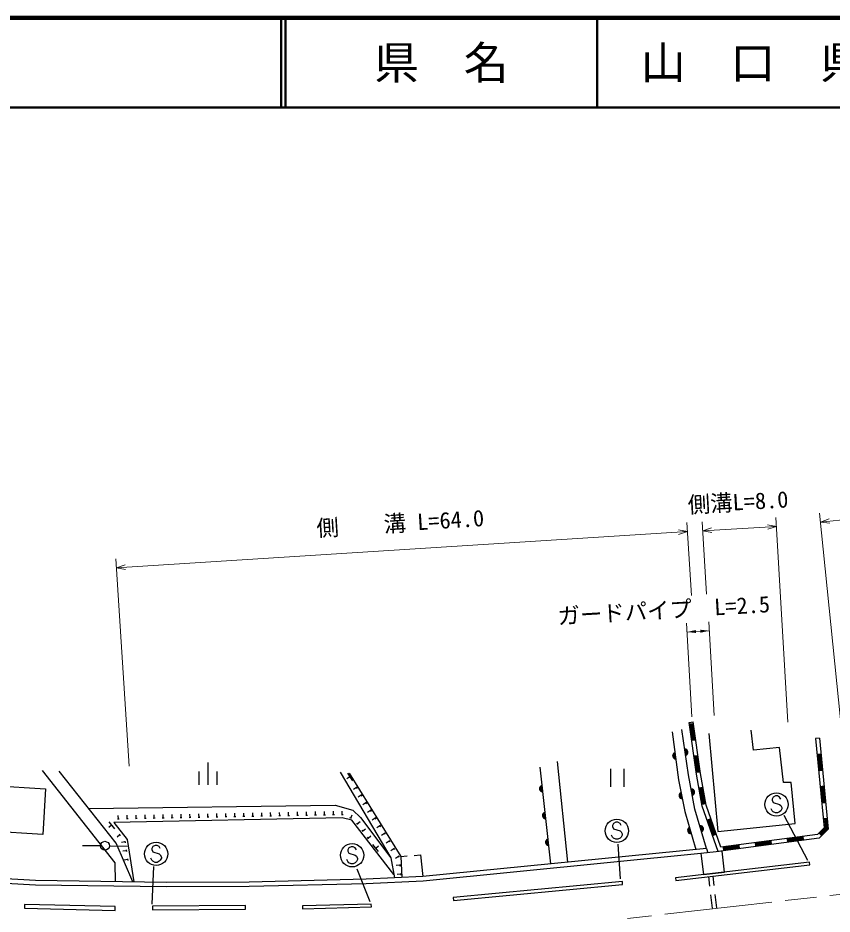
# Model space of a CAD drawing. Units: millimetres, scale not verified. Extents: x 40000 to 680000, y 20000 to 380000.
# Drawn here: x 268400 to 359216, y 280072 to 380000 of the extents above; entities that cross this region are included whole.
import ezdxf
from ezdxf.enums import TextEntityAlignment as Align

# ---------------------------------------------------------------- set-up
doc = ezdxf.new("R2010")
doc.units = ezdxf.units.MM
doc.header["$LTSCALE"] = 1000
doc.linetypes.add('CHAIN', pattern=[18.5, 12, -1.5, 3.5, -1.5])
for name, color, linetype, lineweight in [('M-BGD', 7, 'Continuous', 25), ('M-BMK', 2, 'CHAIN', 13), ('M-STR-HTXT', 7, 'Continuous', 13), ('M-STR-STRC', 7, 'Continuous', 25), ('M-STR-STRD', 7, 'Continuous', 25), ('M-TTL', 2, 'Continuous', 140), ('M-TTL-LINE', 7, 'Continuous', 50)]:
    doc.layers.add(name, color=color, linetype=linetype, lineweight=lineweight)
doc.layers.add('M-TTL-TXT', color=7, linetype='Continuous')
doc.styles.add('ＭＳ ゴシック', font='')
doc.styles.get('ＭＳ ゴシック').set_extended_font_data('MS Gothic')

# ---------------------------------------------------------------- blocks, each defined once
blk = doc.blocks.new('filled_arrow')
at = {"color": 0, "linetype": 'Continuous', "lineweight": -2}
blk.add_solid([(7.5, 1.25), (0, 0), (7.5, -1.25)], dxfattribs=at)

msp = doc.modelspace()

# ---------------------------------------------------------------- linework, layer by layer
at = {"layer": 'M-BGD'}
for p, q in [((343277, 301431), (343723, 301493)), ((344080, 295673), (343277, 301431)), ((343751, 301294), (343305, 301232)), ((343643, 299462), (343394, 301245)), ((343732, 299474), (343483, 301257)), ((343821, 299487), (343573, 301270)), ((343910, 299499), (343662, 301282)), ((344524, 295744), (343723, 301493)), ((343554, 299450), (343999, 299512)), ((357825, 299697), (357377, 299654)), ((357377, 299654), (358317, 289700)), ((357825, 299697), (358785, 289533)), ((357995, 297904), (357547, 297862)), ((357636, 297871), (357806, 296079)), ((357726, 297879), (357895, 296087)), ((357816, 297888), (357985, 296096)), ((357905, 297896), (358074, 296104)), ((289574, 296969), (289574, 294469)), ((329757, 285859), (328603, 297069)), ((344248, 297729), (343802, 297667)), ((344140, 295896), (343891, 297679)), ((344229, 295909), (343980, 297692)), ((344318, 295921), (344069, 297704)), ((344407, 295934), (344159, 297716)), ((288574, 295969), (288574, 294469)), ((290574, 295969), (290574, 294469)), ((304353, 295884), (309980, 286336)), ((305181, 295793), (305702, 294940)), ((326620, 296467), (327814, 285667)), ((334496, 296262), (334496, 294262)), ((335996, 296262), (335996, 294262)), ((344050, 295884), (344496, 295946)), ((357716, 296070), (358164, 296112)), ((305441, 295367), (305100, 295158)), ((344725, 292086), (344080, 295673)), ((345161, 292201), (344524, 295744)), ((306171, 294172), (305829, 293963)), ((306119, 294257), (306223, 294086)), ((344807, 294173), (344364, 294094)), ((344771, 292338), (344452, 294110)), ((344860, 292354), (344541, 294125)), ((344948, 292370), (344630, 294141)), ((345037, 292386), (344718, 294157)), ((358333, 294320), (357885, 294278)), ((357975, 294287), (358144, 292495)), ((358064, 294295), (358234, 292503)), ((358154, 294304), (358323, 292511)), ((358244, 294312), (358413, 292520)), ((306692, 293318), (306350, 293110)), ((306640, 293403), (306744, 293233)), ((307213, 292464), (306871, 292256)), ((307160, 292550), (307265, 292379)), ((344682, 292322), (345125, 292402)), ((346509, 287047), (344725, 292086)), ((346811, 287540), (345161, 292201)), ((358054, 292486), (358502, 292528)), ((279601, 290670), (279593, 291070)), ((280601, 290690), (280593, 291089)), ((281601, 290709), (281593, 291109)), ((282601, 290728), (282593, 291128)), ((283600, 290747), (283593, 291147)), ((284600, 290766), (284593, 291166)), ((285600, 290785), (285592, 291185)), ((286700, 290807), (286500, 290803)), ((286600, 290805), (286592, 291205)), ((287700, 290826), (287500, 290822)), ((287600, 290824), (287592, 291224)), ((288699, 290845), (288499, 290841)), ((288599, 290843), (288592, 291243)), ((289699, 290864), (289499, 290860)), ((289599, 290862), (289592, 291262)), ((290699, 290883), (290499, 290879)), ((290599, 290881), (290591, 291281)), ((291699, 290902), (291499, 290899)), ((291599, 290901), (291591, 291300)), ((292699, 290922), (292499, 290918)), ((292599, 290920), (292591, 291320)), ((293699, 290941), (293499, 290937)), ((293599, 290939), (293591, 291339)), ((294698, 290960), (294498, 290956)), ((294598, 290958), (294591, 291358)), ((295698, 290979), (295498, 290975)), ((295598, 290977), (295591, 291377)), ((296698, 290998), (296498, 290995)), ((296598, 290996), (296590, 291396)), ((297698, 291018), (297498, 291014)), ((297598, 291016), (297590, 291416)), ((298698, 291037), (298498, 291033)), ((298598, 291035), (298590, 291435)), ((299697, 291056), (299497, 291052)), ((299597, 291054), (299590, 291454)), ((300697, 291075), (300497, 291071)), ((300597, 291073), (300590, 291473)), ((301697, 291094), (301497, 291090)), ((301597, 291092), (301589, 291492)), ((302697, 291114), (302497, 291110)), ((302597, 291112), (302589, 291512)), ((303697, 291133), (303497, 291129)), ((303597, 291131), (303589, 291531)), ((304640, 291151), (304497, 291148)), ((304568, 291149), (304561, 291549)), ((304692, 291129), (304640, 291151)), ((305612, 290738), (305428, 290816)), ((305520, 290777), (305677, 291145)), ((307733, 291611), (307392, 291402)), ((307681, 291696), (307786, 291525)), ((308202, 290843), (308306, 290672)), ((278528, 290353), (279179, 289595)), ((278853, 289974), (278550, 289713)), ((279701, 290672), (279501, 290668)), ((280701, 290691), (280501, 290688)), ((281701, 290711), (281501, 290707)), ((282701, 290730), (282501, 290726)), ((283700, 290749), (283500, 290745)), ((284700, 290768), (284500, 290764)), ((285700, 290787), (285500, 290784)), ((306313, 290064), (306192, 290223)), ((306252, 290144), (306571, 290386)), ((308254, 290757), (307913, 290549)), ((308775, 289904), (308434, 289695)), ((308723, 289989), (308827, 289818)), ((345694, 290696), (345270, 290546)), ((345955, 288879), (345355, 290576)), ((346040, 288910), (345440, 290606)), ((346125, 288940), (345524, 290636)), ((346210, 288970), (345609, 290666)), ((358672, 290736), (358224, 290694)), ((358411, 289667), (358313, 290703)), ((358403, 290711), (358505, 289633)), ((358598, 289600), (358492, 290719)), ((358582, 290728), (358692, 289566)), ((279765, 288912), (279462, 288651)), ((279700, 288987), (279830, 288836)), ((306918, 289268), (306797, 289427)), ((306857, 289348), (307176, 289590)), ((309296, 289050), (308955, 288842)), ((309244, 289135), (309348, 288965)), ((345871, 288849), (346295, 289000)), ((357573, 288950), (346811, 287540)), ((358317, 289700), (357573, 288950)), ((358072, 288814), (357753, 289131)), ((358785, 289533), (357784, 288523)), ((358411, 289667), (357817, 289068)), ((357880, 289004), (358505, 289633)), ((358598, 289600), (357944, 288941)), ((358008, 288878), (358692, 289566)), ((280346, 288121), (279950, 288063)), ((280332, 288220), (280360, 288022)), ((307523, 288472), (307402, 288631)), ((307462, 288551), (307781, 288793)), ((308612, 287038), (308007, 287835)), ((309817, 288196), (309476, 287988)), ((309765, 288282), (309869, 288111)), ((357784, 288523), (346509, 287047)), ((348905, 287361), (348846, 287807)), ((350631, 288041), (350689, 287594)), ((352427, 288185), (350643, 287951)), ((352439, 288096), (350654, 287862)), ((352451, 288007), (350666, 287773)), ((352462, 287917), (350678, 287684)), ((352474, 287828), (352416, 288274)), ((354200, 288508), (354259, 288062)), ((355997, 288652), (354212, 288419)), ((356009, 288563), (354224, 288329)), ((356020, 288474), (354235, 288240)), ((356032, 288385), (354247, 288151)), ((356044, 288295), (355985, 288742)), ((277604, 287682), (275604, 287671)), ((278604, 287674), (280603, 287634)), ((280491, 287131), (280095, 287073)), ((280476, 287230), (280505, 287032)), ((308309, 287437), (308628, 287679)), ((310338, 287343), (309997, 287134)), ((310286, 287428), (310390, 287257)), ((345218, 287387), (345342, 286910)), ((347061, 287573), (347120, 287127)), ((348858, 287718), (347073, 287484)), ((348869, 287628), (347085, 287395)), ((348881, 287539), (347096, 287305)), ((348893, 287450), (347108, 287216)), ((280635, 286142), (280240, 286084)), ((280621, 286241), (280650, 286043)), ((310859, 286489), (310517, 286281)), ((310807, 286574), (310911, 286404)), ((311097, 286496), (311808, 286549)), ((312605, 286608), (313316, 286661)), ((313316, 286661), (313548, 284257)), ((311000, 285511), (310602, 285477)), ((310992, 285611), (311009, 285411)), ((311085, 284515), (310687, 284481)), ((311077, 284614), (311094, 284415)), ((345578, 283197), (345458, 284244)), ((345926, 284298), (346041, 283243)), ((345861, 280713), (345691, 282203)), ((346150, 282249), (346314, 280758))]:
    msp.add_line(p, q, dxfattribs=at)
for points in [[(341362, 300388), (342099, 295051), (342783, 291512), (344008, 287267)], [(345218, 287387), (343924, 291763), (343216, 295586), (342461, 300660)], [(345467, 300216), (346482, 289297), (355088, 290162), (354647, 294756), (353798, 294725), (353342, 298658), (350462, 298359), (350195, 300593)], [(271119, 296097), (279196, 285771), (279237, 283680)], [(281201, 283652), (279377, 287992), (273009, 296024)], [(305363, 295771), (311097, 286496), (311238, 284143)], [(276322, 291845), (303793, 292220), (305747, 291670), (306629, 290836), (309980, 286336), (310393, 284101)], [(310320, 284493), (305653, 290537), (304552, 290820), (279105, 290299), (280600, 288379), (281345, 283650)], [(344591, 286822), (313585, 283758), (307251, 283446), (294189, 283130), (284943, 283097), (270359, 283310), (257756, 284018), (247113, 284631), (234463, 285386), (204020, 287652), (187906, 289037)], [(345218, 287387), (313548, 284257), (307233, 283946), (294182, 283630), (284946, 283597), (270376, 283809), (257785, 284517), (247142, 285130), (234497, 285885), (204059, 288150), (187949, 289535)]]:
    msp.add_lwpolyline(points, dxfattribs=at)
for points in [[(265544, 294392), (271459, 294046), (271162, 288959), (265246, 289306)], [(344864, 284483), (347214, 284758), (346940, 287097), (344591, 286823)]]:
    msp.add_lwpolyline(points, close=True, dxfattribs=at)
msp.add_circle((278104, 287684), 500, dxfattribs=at)
for centre, radius, start, end in [((341784, 297727), 354, 106.6593, 269.06448), ((341784, 297727), 283, 108.88334, 266.84044), ((341784, 297727), 212, 112.62966, 263.09411), ((341784, 297727), 142, 120.34139, 255.38238), ((341784, 297727), 100, 130.65906, 245.06472), ((342785, 298115), 354, 287.26301, 89.66819), ((342785, 298115), 283, 289.48705, 87.44415), ((342785, 298115), 212, 293.23337, 83.69782), ((342785, 298115), 142, 300.9451, 75.98609), ((342785, 298115), 100, 311.26277, 65.66843), ((326941, 294055), 354, 105.10298, 267.50816), ((326941, 294055), 283, 107.32702, 265.28412), ((326941, 294055), 212, 111.07335, 261.5378), ((326941, 294055), 142, 118.78508, 253.82607), ((326941, 294055), 100, 129.10274, 243.5084), ((343517, 293665), 354, 289.28889, 91.69407), ((343517, 293665), 283, 291.51293, 89.47003), ((343517, 293665), 212, 295.25925, 85.7237), ((343517, 293665), 142, 302.97098, 78.01197), ((342494, 293292), 354, 109.7396, 272.14477), ((342494, 293292), 283, 111.96364, 269.92074), ((342494, 293292), 212, 115.70996, 266.17441), ((342494, 293292), 142, 123.42169, 258.46268), ((342494, 293292), 100, 133.73935, 248.14502), ((343517, 293665), 100, 313.28865, 67.69431), ((327271, 291073), 354, 105.10298, 267.50816), ((327271, 291073), 283, 107.32702, 265.28412), ((327271, 291073), 212, 111.07335, 261.5378), ((327271, 291073), 142, 118.78508, 253.82607), ((327271, 291073), 100, 129.10274, 243.5084), ((344519, 289560), 354, 295.26302, 97.6682), ((344519, 289560), 283, 297.48706, 95.44416), ((343448, 289404), 354, 114.88986, 277.29504), ((343448, 289404), 283, 117.1139, 275.071), ((343448, 289404), 212, 120.86022, 271.32467), ((343448, 289404), 142, 128.57195, 263.61294), ((343448, 289404), 100, 138.88961, 253.29528), ((344519, 289560), 212, 301.23338, 91.69783), ((344519, 289560), 142, 308.94511, 83.9861), ((344519, 289560), 100, 319.26278, 73.66844), ((327600, 288091), 354, 105.10298, 267.50816), ((327600, 288091), 283, 107.32702, 265.28412), ((327600, 288091), 212, 111.07335, 261.5378), ((327600, 288091), 142, 118.78508, 253.82607), ((327600, 288091), 100, 129.10274, 243.5084)]:
    msp.add_arc(centre, radius, start, end, dxfattribs=at)
at = {"layer": 'M-BMK'}
msp.add_line((370873, 283492), (336401, 279576), dxfattribs=at)
at = {"layer": 'M-STR-HTXT'}
for p, q in [((357930, 323791), (534879, 341690)), ((360157, 301776), (357829, 324786)), ((345191, 315735), (344725, 323817)), ((354275, 301453), (352957, 324292)), ((357930, 323791), (358900, 324140)), ((357930, 323791), (358950, 323643)), ((343079, 322720), (342066, 322907)), ((343528, 315614), (343016, 323718)), ((344782, 322818), (353015, 323293)), ((344782, 322818), (345766, 323126)), ((344782, 322818), (345795, 322626)), ((353015, 323293), (352002, 323485)), ((353015, 323293), (352031, 322986)), ((279396, 318696), (343079, 322720)), ((343079, 322720), (342097, 322408)), ((280795, 296565), (279333, 319694)), ((279396, 318696), (280379, 319009)), ((279396, 318696), (280410, 318510)), ((343573, 302058), (342969, 312524)), ((346069, 302202), (345465, 312668)), ((343027, 311525), (345523, 311669))]:
    msp.add_line(p, q, dxfattribs=at)
at = {"layer": 'M-STR-STRC'}
for p, q in [((352656, 293122), (352538, 292885)), ((352538, 292885), (352538, 292767)), ((352892, 293240), (352656, 293122)), ((353129, 293240), (352892, 293240)), ((353365, 293122), (353129, 293240)), ((353483, 292885), (353365, 293122)), ((352538, 291585), (352420, 291822)), ((352538, 292767), (352656, 292531)), ((352656, 292531), (353365, 292295)), ((353365, 292295), (353483, 292176)), ((353483, 292176), (353601, 291940)), ((353601, 291822), (353483, 291585)), ((353601, 291940), (353601, 291822)), ((352656, 291467), (352538, 291585)), ((352892, 291349), (352656, 291467)), ((353129, 291349), (352892, 291349)), ((353365, 291467), (353129, 291349)), ((353483, 291585), (353365, 291467)), ((356522, 286054), (353863, 291057)), ((334850, 290184), (334732, 289947)), ((334732, 289947), (334732, 289829)), ((334732, 289829), (334850, 289593)), ((335086, 290302), (334850, 290184)), ((335322, 290302), (335086, 290302)), ((335559, 290184), (335322, 290302)), ((335677, 289947), (335559, 290184)), ((334732, 288647), (334613, 288884)), ((334850, 289593), (335559, 289356)), ((335559, 289356), (335677, 289238)), ((335677, 289238), (335795, 289002)), ((335795, 288884), (335677, 288647)), ((335795, 289002), (335795, 288884)), ((334850, 288529), (334732, 288647)), ((335086, 288411), (334850, 288529)), ((335322, 288411), (335086, 288411)), ((335303, 287855), (335586, 284006)), ((335559, 288529), (335322, 288411)), ((335677, 288647), (335559, 288529)), ((283458, 287608), (283340, 287372)), ((283340, 287372), (283340, 287254)), ((283340, 287254), (283458, 287017)), ((283694, 287726), (283458, 287608)), ((283458, 287017), (284167, 286781)), ((283931, 287726), (283694, 287726)), ((284167, 287608), (283931, 287726)), ((284285, 287372), (284167, 287608)), ((305326, 287458), (305208, 287221)), ((305208, 287221), (305208, 287103)), ((305208, 287103), (305326, 286867)), ((305563, 287576), (305326, 287458)), ((305326, 286867), (306035, 286631)), ((305799, 287576), (305563, 287576)), ((306035, 287458), (305799, 287576)), ((306154, 287221), (306035, 287458)), ((283340, 286072), (283222, 286308)), ((283458, 285954), (283340, 286072)), ((283694, 285836), (283458, 285954)), ((283931, 285836), (283694, 285836)), ((284167, 285954), (283931, 285836)), ((284167, 286781), (284285, 286663)), ((284285, 286072), (284167, 285954)), ((284285, 286663), (284404, 286426)), ((284404, 286308), (284285, 286072)), ((284404, 286426), (284404, 286308)), ((305208, 285921), (305090, 286158)), ((305326, 285803), (305208, 285921)), ((305563, 285685), (305326, 285803)), ((306035, 285803), (305799, 285685)), ((306035, 286631), (306154, 286512)), ((306154, 285921), (306035, 285803)), ((306154, 286512), (306272, 286276)), ((306272, 286158), (306154, 285921)), ((306272, 286276), (306272, 286158)), ((283356, 281183), (283576, 285379)), ((305799, 285685), (305563, 285685)), ((306193, 285121), (307662, 281492))]:
    msp.add_line(p, q, dxfattribs=at)
for centre in [(353010, 292295), (335204, 289356), (283813, 286781), (305681, 286631)]:
    msp.add_circle(centre, 1300, dxfattribs=at)
at = {"layer": 'M-STR-STRD'}
for points in [[(341792, 283815), (356722, 285561), (356687, 285866), (341756, 284120)], [(316997, 281592), (335854, 283362), (335823, 283688), (316967, 281918)], [(269128, 280712), (279252, 280476), (279262, 280899), (269138, 281135)], [(283429, 280547), (293790, 280617), (293787, 281018), (283427, 280947)], [(300138, 280654), (307829, 280864), (307820, 281195), (300129, 280986)]]:
    msp.add_lwpolyline(points, close=True, dxfattribs=at)
at = {"layer": 'M-TTL'}
msp.add_line((680000, 380000), (40000, 380000), dxfattribs=at)
at = {"layer": 'M-TTL-LINE'}
for p, q in [((297750, 380000), (297750, 370000)), ((298250, 380000), (298250, 370000)), ((333000, 380000), (333000, 370000)), ((40000, 370000), (680000, 370000))]:
    msp.add_line(p, q, dxfattribs=at)

# ---------------------------------------------------------------- block references
at = {"layer": 'M-STR-HTXT', "xscale": 133, "yscale": 133}
for p, rotation in [((345523, 311669), 183.3), ((343027, 311525), 3.3)]:
    msp.add_blockref('filled_arrow', p, dxfattribs=dict(at, rotation=rotation))

# ---------------------------------------------------------------- texts
at = {"layer": 'M-STR-HTXT', "style": 'ＭＳ ゴシック'}
for s, rotation, p in [('側溝L=8.0', 3.302, (348812, 324553)), ('側\u3000\u3000溝 L=64.0', 3.615, (311143, 322205)), ('ガードパイプ  L=2.5', 3.302, (340525, 312506))]:
    msp.add_text(s, height=1833, rotation=rotation, dxfattribs=at).set_placement(p, align=Align.BOTTOM_CENTER)
at = {"layer": 'M-TTL-TXT', "style": 'ＭＳ ゴシック'}
for s, p in [('県\u3000名', (315625, 375000)), ('山\u3000口\u3000県', (350375, 375000))]:
    msp.add_text(s, height=3666, dxfattribs=at).set_placement(p, align=Align.MIDDLE_CENTER)

doc.saveas('drawing.dxf')
